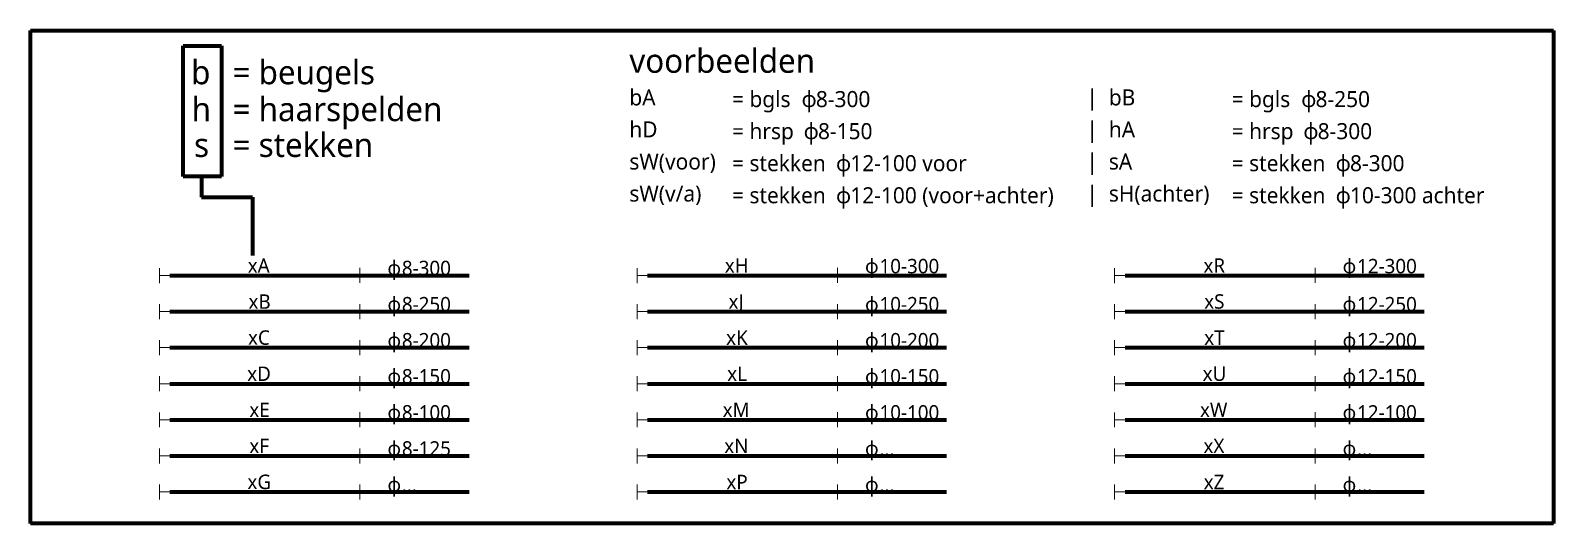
# Model space of a CAD drawing. Header units: millimetres. Extents: x 2215 to 2824, y 2037 to 2318.
# Drawn here: x 2428.8 to 2618.8, y 2037.7 to 2099.2 of the extents above; entities that cross this region are included whole.
import ezdxf

# ---------------------------------------------------------------- set-up
doc = ezdxf.new("R2010")
doc.units = ezdxf.units.MM
for name, color, linetype, lineweight in [('A-DETL', 90, 'Continuous', 13), ('G-ANNO-TEXT', 231, 'Continuous', 13), ('JECON-WapeningsRenvooi_dwg', 8, 'Continuous', 13)]:
    doc.layers.add(name, color=color, linetype=linetype, lineweight=lineweight)
doc.styles.add('Segoe UI_1', font='segoeui.ttf', dxfattribs={"height": 2})
doc.styles.add('Segoe UI_4', font='segoeui.ttf', dxfattribs={"height": 1.8})
doc.styles.add('Segoe UI_5', font='segoeui.ttf', dxfattribs={"height": 1.8})
doc.styles.add('Segoe UI_6', font='segoeui.ttf', dxfattribs={"height": 2})
doc.styles.add('Segoe UI_7', font='segoeui.ttf', dxfattribs={"height": 3})

# ---------------------------------------------------------------- blocks, each defined once
blk = doc.blocks.new('JECON-WapeningsRenvooi_dwg_DimWapPijl-4172634-Jecon principe wap stekken detail')
at = {"layer": 'JECON-WapeningsRenvooi_dwg'}
for p, q in [((2444.86, 2069.53), (2444.86, 2067.66)), ((2444.86, 2068.6), (2446.17, 2068.6))]:
    blk.add_line(p, q, dxfattribs=at)

msp = doc.modelspace()

# ---------------------------------------------------------------- linework, layer by layer
at = {"layer": 'A-DETL', "lineweight": 158}
for p, q in [((2428.7693469, 2099.1603975), (2618.7693469, 2099.1603975)), ((2428.7693469, 2037.6603975), (2428.7693469, 2099.1603975)), ((2618.7693469, 2099.1603975), (2618.7693469, 2037.6603975)), ((2447.8313545, 2097.2522209), (2452.590798, 2097.2522209)), ((2447.8313545, 2080.9586558), (2447.8313545, 2097.2522209)), ((2452.590798, 2097.2522209), (2452.590798, 2080.9586558)), ((2452.590798, 2080.9586558), (2447.8313545, 2080.9586558)), ((2450.1065131, 2080.9586558), (2450.1065131, 2078.3535972)), ((2450.1065131, 2078.3535972), (2456.4777481, 2078.3535972)), ((2456.4777481, 2078.3535972), (2456.4777481, 2071.0923473)), ((2446.1729465, 2068.5975175), (2483.4777087, 2068.5975175)), ((2505.751365, 2068.5975175), (2543.0561272, 2068.5975175)), ((2565.3297834, 2068.5975175), (2602.6345456, 2068.5975175)), ((2446.1729465, 2064.0975175), (2483.4777087, 2064.0975175)), ((2505.751365, 2064.0975175), (2543.0561272, 2064.0975175)), ((2565.3297834, 2064.0975175), (2602.6345456, 2064.0975175)), ((2446.1729465, 2059.5975175), (2483.4777087, 2059.5975175)), ((2505.751365, 2059.5975175), (2543.0561272, 2059.5975175)), ((2565.3297834, 2059.5975175), (2602.6345456, 2059.5975175)), ((2446.1729465, 2055.0975175), (2483.4777087, 2055.0975175)), ((2505.751365, 2055.0975175), (2543.0561272, 2055.0975175)), ((2565.3297834, 2055.0975175), (2602.6345456, 2055.0975175)), ((2446.1729465, 2050.5975175), (2483.4777087, 2050.5975175)), ((2505.751365, 2050.5975175), (2543.0561272, 2050.5975175)), ((2565.3297834, 2050.5975175), (2602.6345456, 2050.5975175)), ((2446.1729465, 2046.0975175), (2483.4777087, 2046.0975175)), ((2505.751365, 2046.0975175), (2543.0561272, 2046.0975175)), ((2565.3297834, 2046.0975175), (2602.6345456, 2046.0975175)), ((2446.1729465, 2041.5975175), (2483.4777087, 2041.5975175)), ((2505.751365, 2041.5975175), (2543.0561272, 2041.5975175)), ((2565.3297834, 2041.5975175), (2602.6345456, 2041.5975175)), ((2618.7693469, 2037.6603975), (2428.7693469, 2037.6603975))]:
    msp.add_line(p, q, dxfattribs=at)

# ---------------------------------------------------------------- block references
at = {"layer": 'JECON-WapeningsRenvooi_dwg'}
for p in [(0, 0), (59.5784184, 0), (119.1568369, 0), (0, -4.5), (59.5784184, -4.5), (119.1568369, -4.5), (0, -9), (59.5784184, -9), (119.1568369, -9), (0, -13.5), (59.5784184, -13.5), (119.1568369, -13.5), (0, -18), (59.5784184, -18), (119.1568369, -18), (0, -22.5), (59.5784184, -22.5), (119.1568369, -22.5), (0, -27), (59.5784184, -27), (119.1568369, -27)]:
    msp.add_blockref('JECON-WapeningsRenvooi_dwg_DimWapPijl-4172634-Jecon principe wap stekken detail', p, dxfattribs=at)
at = {"layer": 'JECON-WapeningsRenvooi_dwg', "rotation": 180}
for p in [(4914.7216477, 4137.1950351), (4974.3000661, 4137.1950351), (5033.8784845, 4137.1950351), (4914.7216477, 4132.6950351), (4974.3000661, 4132.6950351), (5033.8784845, 4132.6950351), (4914.7216477, 4128.1950351), (4974.3000661, 4128.1950351), (5033.8784845, 4128.1950351), (4914.7216477, 4123.6950351), (4974.3000661, 4123.6950351), (5033.8784845, 4123.6950351), (4914.7216477, 4119.1950351), (4974.3000661, 4119.1950351), (5033.8784845, 4119.1950351), (4914.7216477, 4114.6950351), (4974.3000661, 4114.6950351), (5033.8784845, 4114.6950351), (4914.7216477, 4110.1950351), (4974.3000661, 4110.1950351), (5033.8784845, 4110.1950351)]:
    msp.add_blockref('JECON-WapeningsRenvooi_dwg_DimWapPijl-4172634-Jecon principe wap stekken detail', p, dxfattribs=at)

# ---------------------------------------------------------------- texts
at = {"layer": 'G-ANNO-TEXT', "color": 72, "char_height": 3, "attachment_point": 1, "style": 'Segoe UI_7'}
for s, insert, width in [('voorbeelden', (2503.4806634, 2096.8789717), 28.540075), ('b', (2448.8165131, 2095.4479547), 3.0464125), ('= beugels', (2453.9882147, 2095.4479547), 22.68775625), ('h', (2448.8815131, 2090.8447937), 2.886075), ('= haarspelden', (2453.9882147, 2090.8447937), 32.62868125), ('= stekken', (2453.9882147, 2086.3809784), 22.20674375), ('s', (2449.1815131, 2086.3809784), 2.16455625)]:
    msp.add_mtext(s, dxfattribs=dict(at, insert=insert, width=width))
at = {"layer": 'G-ANNO-TEXT', "color": 142, "char_height": 2, "attachment_point": 1}
for s, insert, width, style in [('bA', (2503.4806634, 2091.8141015), 4.24894375, 'Segoe UI_1'), ('|  bB', (2560.507124, 2091.8141015), 6.734175, 'Segoe UI_1'), ('= bgls ', (2516.2963435, 2091.6032396), 10.50210625, 'Segoe UI_1'), ('\\fSegoe UI|b0|i0|c254|p34|;ɸ', (2524.9614476, 2091.6032396), 2.16455625, 'Segoe UI_6'), ('8-300', (2526.7473851, 2091.6032396), 8.73839375, 'Segoe UI_1'), ('= bgls ', (2578.6284614, 2091.6032396), 10.50210625, 'Segoe UI_1'), ('\\fSegoe UI|b0|i0|c254|p34|;ɸ', (2587.2935656, 2091.6032396), 2.16455625, 'Segoe UI_6'), ('8-250', (2589.0795031, 2091.6032396), 8.73839375, 'Segoe UI_1'), ('hD', (2503.4806634, 2087.8141015), 4.3291125, 'Segoe UI_1'), ('= hrsp ', (2516.2963435, 2087.6032396), 10.82278125, 'Segoe UI_1'), ('\\fSegoe UI|b0|i0|c254|p34|;ɸ', (2525.226031, 2087.6032396), 2.16455625, 'Segoe UI_6'), ('8-150', (2527.0119685, 2087.6032396), 8.73839375, 'Segoe UI_1'), ('|  hA', (2560.507124, 2087.8141015), 6.8945125, 'Segoe UI_1'), ('= hrsp ', (2578.6284614, 2087.6032396), 10.82278125, 'Segoe UI_1'), ('\\fSegoe UI|b0|i0|c254|p34|;ɸ', (2587.5581489, 2087.6032396), 2.16455625, 'Segoe UI_6'), ('8-300', (2589.3440864, 2087.6032396), 8.73839375, 'Segoe UI_1'), ('sW(voor)', (2503.4806634, 2083.8141015), 13.6286875, 'Segoe UI_1'), ('= stekken ', (2516.2963435, 2083.6032396), 15.713075, 'Segoe UI_1'), ('\\fSegoe UI|b0|i0|c254|p34|;ɸ', (2529.2609268, 2083.6032396), 2.16455625, 'Segoe UI_6'), ('12-100 voor', (2531.0468643, 2083.6032396), 18.4388125, 'Segoe UI_1'), ('|  sA', (2560.507124, 2083.8141015), 6.4135, 'Segoe UI_1'), ('= stekken ', (2578.6284614, 2083.6032396), 15.713075, 'Segoe UI_1'), ('\\fSegoe UI|b0|i0|c254|p34|;ɸ', (2591.5930447, 2083.6032396), 2.16455625, 'Segoe UI_6'), ('8-300', (2593.3789822, 2083.6032396), 8.73839375, 'Segoe UI_1'), ('sW(v/a)', (2503.4806634, 2079.8141015), 11.5443, 'Segoe UI_1'), ('= stekken ', (2516.2963435, 2079.6032396), 15.713075, 'Segoe UI_1'), ('\\fSegoe UI|b0|i0|c254|p34|;ɸ', (2529.2609268, 2079.6032396), 2.16455625, 'Segoe UI_6'), ('12-100 (voor+achter)', (2531.0468643, 2079.6032396), 32.30800625, 'Segoe UI_1'), ('|  sH(achter)', (2560.507124, 2079.8141015), 18.19830625, 'Segoe UI_1'), ('= stekken ', (2578.6284614, 2079.6032396), 15.713075, 'Segoe UI_1'), ('\\fSegoe UI|b0|i0|c254|p34|;ɸ', (2591.5930447, 2079.6032396), 2.16455625, 'Segoe UI_6'), ('10-300 achter', (2593.3789822, 2079.6032396), 21.0042125, 'Segoe UI_1')]:
    msp.add_mtext(s, dxfattribs=dict(at, insert=insert, width=width, style=style))
at = {"layer": 'G-ANNO-TEXT', "color": 1, "char_height": 1.8, "attachment_point": 1}
for s, insert, width, style in [('xA', (2455.8708238, 2070.7424006), 3.527425, 'Segoe UI_5'), ('\\fSegoe UI|b0|i0|c254|p34|;ɸ', (2473.3017087, 2070.4449852), 2.0843875, 'Segoe UI_4'), ('8-300', (2475.1017087, 2070.4348793), 8.33755, 'Segoe UI_5'), ('xH', (2515.3842423, 2070.7424006), 3.6877625, 'Segoe UI_5'), ('\\fSegoe UI|b0|i0|c254|p34|;ɸ', (2532.8801272, 2070.6793602), 2.0843875, 'Segoe UI_4'), ('10-300', (2534.6801272, 2070.6692543), 10.1012625, 'Segoe UI_5'), ('xR', (2575.0976607, 2070.7424006), 3.3670875, 'Segoe UI_5'), ('\\fSegoe UI|b0|i0|c254|p34|;ɸ', (2592.4585456, 2070.6793602), 2.0843875, 'Segoe UI_4'), ('12-300', (2594.2585456, 2070.6692543), 10.1012625, 'Segoe UI_5'), ('xB', (2455.9708238, 2066.2424006), 3.28691875, 'Segoe UI_5'), ('\\fSegoe UI|b0|i0|c254|p34|;ɸ', (2473.3017087, 2065.9288576), 2.0843875, 'Segoe UI_4'), ('8-250', (2475.1017087, 2065.9187516), 8.33755, 'Segoe UI_5'), ('xJ', (2515.8492423, 2066.2507083), 2.5654, 'Segoe UI_5'), ('\\fSegoe UI|b0|i0|c254|p34|;ɸ', (2532.8801272, 2065.9288576), 2.0843875, 'Segoe UI_4'), ('10-250', (2534.6801272, 2065.9187516), 10.1012625, 'Segoe UI_5'), ('xS', (2575.1926607, 2066.2604006), 3.12658125, 'Segoe UI_5'), ('\\fSegoe UI|b0|i0|c254|p34|;ɸ', (2592.4585456, 2065.9288576), 2.0843875, 'Segoe UI_4'), ('12-250', (2594.2585456, 2065.9187516), 10.1012625, 'Segoe UI_5'), ('xC', (2455.9058238, 2061.7562467), 3.44725625, 'Segoe UI_5'), ('\\fSegoe UI|b0|i0|c254|p34|;ɸ', (2473.3017087, 2061.4345965), 2.0843875, 'Segoe UI_4'), ('xK', (2515.5492423, 2061.7424006), 3.28691875, 'Segoe UI_5'), ('\\fSegoe UI|b0|i0|c254|p34|;ɸ', (2532.8801272, 2061.4345965), 2.0843875, 'Segoe UI_4'), ('xT', (2575.1926607, 2061.7424006), 3.12658125, 'Segoe UI_5'), ('\\fSegoe UI|b0|i0|c254|p34|;ɸ', (2592.4585456, 2061.4345965), 2.0843875, 'Segoe UI_4'), ('8-200', (2475.1017087, 2061.4244906), 8.33755, 'Segoe UI_5'), ('10-200', (2534.6801272, 2061.4244906), 10.1012625, 'Segoe UI_5'), ('12-200', (2594.2585456, 2061.4244906), 10.1012625, 'Segoe UI_5'), ('xD', (2455.8058238, 2057.2424006), 3.6877625, 'Segoe UI_5'), ('\\fSegoe UI|b0|i0|c254|p34|;ɸ', (2473.3017087, 2056.9345965), 2.0843875, 'Segoe UI_4'), ('8-150', (2475.1017087, 2056.9244906), 8.33755, 'Segoe UI_5'), ('xL', (2515.6842423, 2057.2424006), 2.96624375, 'Segoe UI_5'), ('\\fSegoe UI|b0|i0|c254|p34|;ɸ', (2532.8801272, 2056.9345965), 2.0843875, 'Segoe UI_4'), ('10-150', (2534.6801272, 2056.9244906), 10.1012625, 'Segoe UI_5'), ('xU', (2574.9926607, 2057.2514006), 3.60759375, 'Segoe UI_5'), ('\\fSegoe UI|b0|i0|c254|p34|;ɸ', (2592.4585456, 2056.9345965), 2.0843875, 'Segoe UI_4'), ('12-150', (2594.2585456, 2056.9244906), 10.1012625, 'Segoe UI_5'), ('xE', (2456.0708238, 2052.7424006), 3.0464125, 'Segoe UI_5'), ('\\fSegoe UI|b0|i0|c254|p34|;ɸ', (2473.3017087, 2052.4345965), 2.0843875, 'Segoe UI_4'), ('8-100', (2475.1017087, 2052.4244906), 8.33755, 'Segoe UI_5'), ('xM', (2515.1192423, 2052.7424006), 4.3291125, 'Segoe UI_5'), ('\\fSegoe UI|b0|i0|c254|p34|;ɸ', (2532.8801272, 2052.4345965), 2.0843875, 'Segoe UI_4'), ('10-100', (2534.6801272, 2052.4244906), 10.1012625, 'Segoe UI_5'), ('xW', (2574.6626607, 2052.7424006), 4.40928125, 'Segoe UI_5'), ('\\fSegoe UI|b0|i0|c254|p34|;ɸ', (2592.4585456, 2052.4345965), 2.0843875, 'Segoe UI_4'), ('12-100', (2594.2585456, 2052.4244906), 10.1012625, 'Segoe UI_5'), ('xF', (2456.0708238, 2048.2424006), 3.0464125, 'Segoe UI_5'), ('xN', (2515.3192423, 2048.2424006), 3.8481, 'Segoe UI_5'), ('xX', (2575.0976607, 2048.2424006), 3.3670875, 'Segoe UI_5'), ('\\fSegoe UI|b0|i0|c254|p34|;ɸ', (2473.3017087, 2047.9345965), 2.0843875, 'Segoe UI_4'), ('8-125', (2475.1017087, 2047.9244906), 8.33755, 'Segoe UI_5'), ('\\fSegoe UI|b0|i0|c254|p34|;ɸ', (2532.8801272, 2047.9345965), 2.0843875, 'Segoe UI_4'), ('...', (2534.6801272, 2047.9244906), 2.16455625, 'Segoe UI_5'), ('\\fSegoe UI|b0|i0|c254|p34|;ɸ', (2592.4585456, 2047.9345965), 2.0843875, 'Segoe UI_4'), ('...', (2594.2585456, 2047.9244906), 2.16455625, 'Segoe UI_5'), ('xG', (2455.8358238, 2043.7590159), 3.60759375, 'Segoe UI_5'), ('\\fSegoe UI|b0|i0|c254|p34|;ɸ', (2473.3017087, 2043.4345965), 2.0843875, 'Segoe UI_4'), ('xP', (2515.5842423, 2043.7424006), 3.20675, 'Segoe UI_5'), ('\\fSegoe UI|b0|i0|c254|p34|;ɸ', (2532.8801272, 2043.4345965), 2.0843875, 'Segoe UI_4'), ('xZ', (2575.1276607, 2043.7424006), 3.28691875, 'Segoe UI_5'), ('\\fSegoe UI|b0|i0|c254|p34|;ɸ', (2592.4585456, 2043.4345965), 2.0843875, 'Segoe UI_4'), ('...', (2475.1017087, 2043.4244906), 2.16455625, 'Segoe UI_5'), ('...', (2534.6801272, 2043.4244906), 2.16455625, 'Segoe UI_5'), ('...', (2594.2585456, 2043.4244906), 2.16455625, 'Segoe UI_5')]:
    msp.add_mtext(s, dxfattribs=dict(at, insert=insert, width=width, style=style))

doc.saveas('drawing.dxf')
